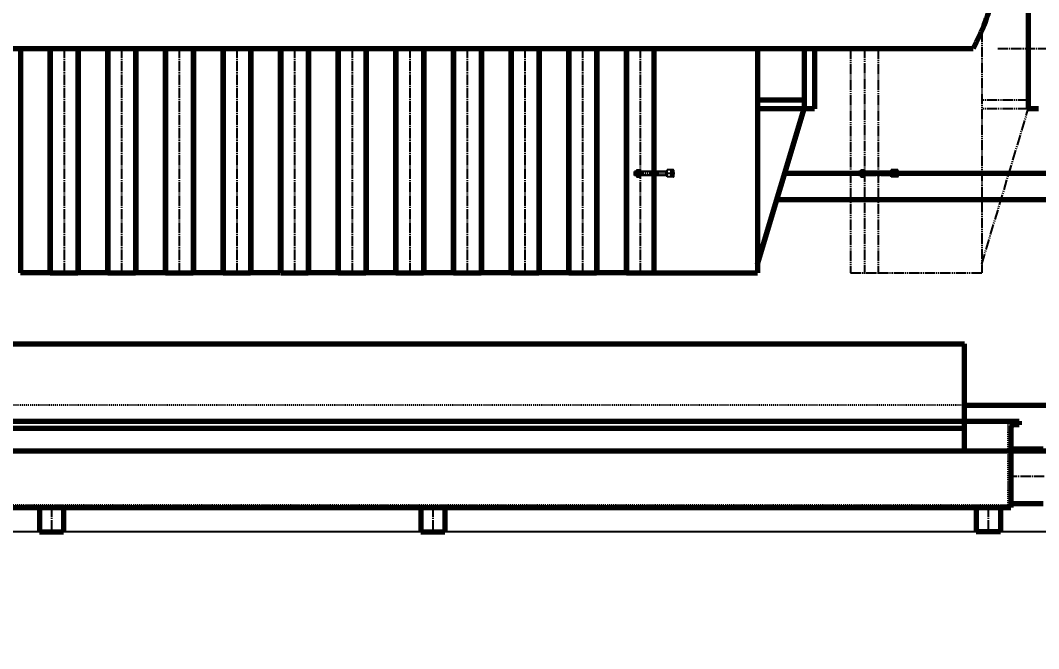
# Model space of a CAD drawing. Header units: millimetres. Extents: x -11880 to 11880, y -8400 to 8400.
# Drawn here: x -2078 to 873, y 638 to 2458 of the extents above; entities that cross this region are included whole.
import ezdxf

# ---------------------------------------------------------------- set-up
doc = ezdxf.new("R2010")
doc.units = ezdxf.units.MM
for name, pattern in [('EB_DASH', [6, 3, -3]), ('EB_DASHDOT', [39, 30, -3, 3, -3]), ('EB_DASHDOTDOT', [45, 30, -3, 3, -3, 3, -3])]:
    doc.linetypes.add(name, pattern=pattern)
for name, color, linetype, lineweight in [('CAXA0', 7, 'Continuous', 70), ('CAXA1', 1, 'EB_DASHDOT', 25), ('CAXA2', 6, 'EB_DASH', 25), ('CAXA3', 7, 'Continuous', 25), ('CAXA4', 3, 'Continuous', 25)]:
    doc.layers.add(name, color=color, linetype=linetype, lineweight=lineweight)
doc.styles.add('标准', font='', dxfattribs={"width": 0.667})
doc.styles.get('标准').set_extended_font_data('FangSong_GB2312')
doc.dimstyles.new('标准', dxfattribs={"dimscale": 40, "dimtxt": 3.5, "dimasz": 3, "dimexe": 2, "dimexo": 0, "dimtad": 1, "dimdec": 1, "dimzin": 12, "dimdsep": 46, "dimtxsty": '标准', "dimcen": 0, "dimdle": 4, "dimaunit": 1, "dimazin": 2, "dimtfac": 1, "dimtdec": 3, "dimtmove": 0, "dimatfit": 3, "dimfxl": 1, "dimtolj": 1, "dimtzin": 0, "dimarcsym": 0})

# ---------------------------------------------------------------- blocks, each defined once
blk = doc.blocks.new('*D89')
at = {"layer": 'CAXA4', "linetype": 'Continuous', "lineweight": 25}
for points in [[(-8572.6, -1068.9), (-8452.6, -1083.9), (-8452.6, -1053.9)], [(1607.4, -1068.9), (1487.4, -1083.9), (1487.4, -1053.9)]]:
    blk.add_hatch(color=0, dxfattribs=at).paths.add_polyline_path(points, flags=0)
at = {"layer": 'CAXA4', "color": 0, "linetype": 'Continuous', "lineweight": 25}
for p, q in [((1607.4, 2073.6), (1607.4, -1148.9)), ((-8572.6, 696.7), (-8572.6, -1148.9)), ((-8572.6, -1068.9), (1607.4, -1068.9))]:
    blk.add_line(p, q, dxfattribs=at)
at = {"layer": 'CAXA4', "color": 0, "linetype": 'Continuous', "lineweight": 25, "insert": (-3670.5, -852.1), "char_height": 140, "attachment_point": 1, "style": '标准'}
blk.add_mtext('\\fFangSong_GB2312|b0|i0|p34;10180', dxfattribs=at)
blk = doc.blocks.new('*D304')
at = {"layer": 'CAXA4', "linetype": 'Continuous', "lineweight": 25}
for points in [[(-9267.6, -1944.8), (-9147.6, -1959.8), (-9147.6, -1929.8)], [(3862.4, -1944.8), (3742.4, -1959.8), (3742.4, -1929.8)]]:
    blk.add_hatch(color=0, dxfattribs=at).paths.add_polyline_path(points, flags=0)
at = {"layer": 'CAXA4', "color": 0, "linetype": 'Continuous', "lineweight": 25}
for p, q in [((-9267.6, 2376.7), (-9267.6, -2024.8)), ((3862.4, 1536.7), (3862.4, -2024.8)), ((-9267.6, -1944.8), (3862.4, -1944.8))]:
    blk.add_line(p, q, dxfattribs=at)
at = {"layer": 'CAXA4', "color": 0, "linetype": 'Continuous', "lineweight": 25, "insert": (-2890.5, -1728), "char_height": 140, "attachment_point": 1, "style": '标准'}
blk.add_mtext('\\fFangSong_GB2312|b0|i0|p34;13130', dxfattribs=at)
blk = doc.blocks.new('CAXBLOCK395', base_point=(-2882.2, 1071.8))
at = {"layer": 'CAXA0'}
for p, q in [((-3332.6, 1296.7), (817.4, 1296.7)), ((792.4, 1276.7), (792.4, 1046.7)), ((817.4, 1286.7), (802.4, 1286.7)), ((817.4, 1296.7), (817.4, 1286.7)), ((886.4, 1216.2), (792.4, 1216.2)), ((-3307.6, 1046.7), (792.4, 1046.7)), ((-2022.6, 1046.7), (-2022.6, 976.7)), ((-1952.6, 1046.7), (-1952.6, 976.7)), ((-917.6, 1046.7), (-917.6, 976.7)), ((-847.6, 1046.7), (-847.6, 976.7)), ((692.4, 1046.7), (692.4, 976.7)), ((762.4, 1046.7), (762.4, 976.7)), ((886.4, 1057.2), (792.4, 1057.2)), ((-2022.6, 976.7), (-1952.6, 976.7)), ((-917.6, 976.7), (-847.6, 976.7)), ((762.4, 976.7), (692.4, 976.7))]:
    blk.add_line(p, q, dxfattribs=at)
blk.add_arc((802.4, 1276.7), 10, 90, 180, dxfattribs=at)
at = {"layer": 'CAXA1', "linetype": 'EB_DASHDOT', "lineweight": 25}
for p, q in [((889.4, 1136.7), (789.4, 1136.7)), ((-1987.6, 1049.7), (-1987.6, 973.7)), ((-882.6, 1049.7), (-882.6, 973.7)), ((727.4, 1049.7), (727.4, 973.7))]:
    blk.add_line(p, q, dxfattribs=at)
at = {"layer": 'CAXA2', "color": 6, "linetype": 'EB_DASH', "lineweight": 25}
for p, q in [((784.4, 1296.7), (784.4, 1046.7)), ((-3299.6, 1054.7), (784.4, 1054.7))]:
    blk.add_line(p, q, dxfattribs=at)

msp = doc.modelspace()

# ---------------------------------------------------------------- linework, layer by layer
at = {"layer": 'CAXA0'}
for p, q in [((843.38, 3251.67), (843.38, 2376.72)), ((-6104.67, 2376.67), (683.38, 2376.67)), ((-1991.62, 2376.67), (-1991.62, 1726.67)), ((-1824.62, 2376.67), (-1824.62, 1726.67)), ((-1657.62, 2376.67), (-1657.62, 1726.67)), ((-1490.62, 2376.67), (-1490.62, 1726.67)), ((-1323.62, 2376.67), (-1323.62, 1726.67)), ((-1156.62, 2376.67), (-1156.62, 1726.67)), ((-989.62, 2376.67), (-989.62, 1726.67)), ((-822.62, 2376.67), (-822.62, 1726.67)), ((-655.62, 2376.67), (-655.62, 1726.67)), ((-488.62, 2376.67), (-488.62, 1726.67)), ((-321.62, 2376.67), (-321.62, 1726.67)), ((-241.62, 2376.72), (-241.62, 1726.67)), ((58.38, 2376.72), (58.38, 1726.67)), ((193.38, 2376.72), (193.38, 2201.67)), ((223.38, 2376.72), (223.38, 2201.67)), ((843.38, 2376.72), (843.38, 2201.67)), ((193.38, 2226.67), (58.38, 2226.67)), ((58.38, 1751.67), (193.38, 2201.67)), ((193.38, 2201.67), (58.38, 2201.67)), ((223.38, 2201.67), (193.38, 2201.67)), ((873.38, 2201.67), (843.38, 2201.67)), ((-241.62, 1726.67), (58.38, 1726.67)), ((-8362.62, 1521.25), (658.88, 1521.25)), ((658.88, 1210.17), (658.88, 1521.25)), ((658.88, 1343.17), (1434.88, 1343.17)), ((-8362.62, 1276.85), (658.88, 1276.85)), ((658.88, 1210.17), (-8394.12, 1210.17)), ((1434.88, 1210.17), (658.88, 1210.17))]:
    msp.add_line(p, q, dxfattribs=at)
at = {"layer": 'CAXA0', "linetype": 'EB_DASHDOTDOT', "lineweight": 25}
for p, q in [((708.38, 2426.22), (708.38, 1726.67)), ((328.38, 2376.67), (328.38, 1726.67)), ((408.38, 2376.72), (408.38, 1726.67)), ((408.38, 2376.67), (408.38, 1726.67)), ((408.38, 2376.67), (408.38, 1726.67)), ((843.38, 2376.72), (843.38, 2201.67)), ((843.38, 2226.67), (708.38, 2226.67)), ((708.38, 1751.67), (843.38, 2201.67)), ((843.38, 2201.67), (708.38, 2201.67)), ((873.38, 2201.67), (843.38, 2201.67)), ((-297.63, 2008.81), (-297.63, 2020.81)), ((-291.95, 2020.81), (-297.63, 2020.81)), ((-291.95, 2008.81), (-297.63, 2008.81)), ((-291.95, 2007.01), (-291.95, 2022.6)), ((-291.18, 2025.2), (-282.31, 2025.2)), ((-282.31, 2020), (-291.18, 2020)), ((-282.31, 2009.61), (-291.18, 2009.61)), ((-203.69, 2020.81), (-281.9, 2020.81)), ((-203.69, 2008.81), (-281.9, 2008.81)), ((-281.55, 2007.01), (-281.55, 2022.6)), ((-203.69, 2004.81), (-203.69, 2024.81)), ((-191.69, 2024.81), (-203.69, 2024.81)), ((-191.69, 2004.42), (-191.69, 2025.2)), ((-184.96, 2025.2), (-191.69, 2025.2)), ((-191.69, 2004.81), (-191.69, 2024.81)), ((-191.69, 2004.81), (-191.69, 2024.81)), ((-191.69, 2008.81), (-191.69, 2020.81)), ((-184.96, 2020), (-191.69, 2020)), ((-184.96, 2009.61), (-191.69, 2009.61)), ((-184.19, 2007.01), (-184.19, 2022.6)), ((352.37, 2008.81), (352.37, 2020.81)), ((358.05, 2020.81), (352.37, 2020.81)), ((358.05, 2008.81), (352.37, 2008.81)), ((358.05, 2007.01), (358.05, 2022.6)), ((358.82, 2025.2), (367.69, 2025.2)), ((367.69, 2020), (358.82, 2020)), ((367.69, 2009.61), (358.82, 2009.61)), ((446.31, 2020.81), (368.1, 2020.81)), ((446.31, 2008.81), (368.1, 2008.81)), ((368.45, 2007.01), (368.45, 2022.6)), ((446.31, 2004.81), (446.31, 2024.81)), ((458.31, 2024.81), (446.31, 2024.81)), ((458.31, 2004.42), (458.31, 2025.2)), ((465.04, 2025.2), (458.31, 2025.2)), ((458.31, 2004.81), (458.31, 2024.81)), ((458.31, 2004.81), (458.31, 2024.81)), ((458.31, 2008.81), (458.31, 2020.81)), ((465.04, 2020), (458.31, 2020)), ((465.04, 2009.61), (458.31, 2009.61)), ((465.81, 2007.01), (465.81, 2022.6)), ((-291.18, 2004.42), (-282.31, 2004.42)), ((-191.69, 2004.81), (-203.69, 2004.81)), ((-184.96, 2004.42), (-191.69, 2004.42)), ((358.82, 2004.42), (367.69, 2004.42)), ((458.31, 2004.81), (446.31, 2004.81)), ((465.04, 2004.42), (458.31, 2004.42)), ((328.38, 1726.67), (408.38, 1726.67)), ((408.38, 1726.67), (708.38, 1726.67))]:
    msp.add_line(p, q, dxfattribs=at)
at = {"layer": 'CAXA0', "linetype": 'Continuous', "lineweight": 70}
for p, q in [((-2077.62, 2376.67), (-2077.62, 1726.67)), ((-1992.62, 2376.67), (-1992.62, 1726.67)), ((-1991.62, 2376.67), (-1991.62, 1726.67)), ((-1911.62, 2376.67), (-1911.62, 1726.67)), ((-1910.62, 2376.67), (-1910.62, 1726.67)), ((-1825.62, 2376.67), (-1825.62, 1726.67)), ((-1824.62, 2376.67), (-1824.62, 1726.67)), ((-1744.62, 2376.67), (-1744.62, 1726.67)), ((-1743.62, 2376.67), (-1743.62, 1726.67)), ((-1658.62, 2376.67), (-1658.62, 1726.67)), ((-1657.62, 2376.67), (-1657.62, 1726.67)), ((-1577.62, 2376.67), (-1577.62, 1726.67)), ((-1576.62, 2376.67), (-1576.62, 1726.67)), ((-1491.62, 2376.67), (-1491.62, 1726.67)), ((-1490.62, 2376.67), (-1490.62, 1726.67)), ((-1410.62, 2376.67), (-1410.62, 1726.67)), ((-1409.62, 2376.67), (-1409.62, 1726.67)), ((-1324.62, 2376.67), (-1324.62, 1726.67)), ((-1323.62, 2376.67), (-1323.62, 1726.67)), ((-1243.62, 2376.67), (-1243.62, 1726.67)), ((-1242.62, 2376.67), (-1242.62, 1726.67)), ((-1157.62, 2376.67), (-1157.62, 1726.67)), ((-1156.62, 2376.67), (-1156.62, 1726.67)), ((-1076.62, 2376.67), (-1076.62, 1726.67)), ((-1075.62, 2376.67), (-1075.62, 1726.67)), ((-990.62, 2376.67), (-990.62, 1726.67)), ((-989.62, 2376.67), (-989.62, 1726.67)), ((-909.62, 2376.67), (-909.62, 1726.67)), ((-908.62, 2376.67), (-908.62, 1726.67)), ((-823.62, 2376.67), (-823.62, 1726.67)), ((-822.62, 2376.67), (-822.62, 1726.67)), ((-742.62, 2376.67), (-742.62, 1726.67)), ((-741.62, 2376.67), (-741.62, 1726.67)), ((-656.62, 2376.67), (-656.62, 1726.67)), ((-655.62, 2376.67), (-655.62, 1726.67)), ((-575.62, 2376.67), (-575.62, 1726.67)), ((-574.62, 2376.67), (-574.62, 1726.67)), ((-489.62, 2376.67), (-489.62, 1726.67)), ((-488.62, 2376.67), (-488.62, 1726.67)), ((-408.62, 2376.67), (-408.62, 1726.67)), ((-407.62, 2376.67), (-407.62, 1726.67)), ((-322.62, 2376.67), (-322.62, 1726.67)), ((-321.62, 2376.67), (-321.62, 1726.67)), ((-241.62, 2376.67), (-241.62, 1726.67)), ((-241.62, 2376.67), (-241.62, 1726.67)), ((1088.33, 2014.54), (137.24, 2014.54)), ((1088.33, 1938.54), (114.44, 1938.54)), ((-1992.62, 1726.67), (-2077.62, 1726.67)), ((-1991.62, 1726.67), (-1911.62, 1726.67)), ((-1825.62, 1726.67), (-1910.62, 1726.67)), ((-1824.62, 1726.67), (-1744.62, 1726.67)), ((-1658.62, 1726.67), (-1743.62, 1726.67)), ((-1657.62, 1726.67), (-1577.62, 1726.67)), ((-1491.62, 1726.67), (-1576.62, 1726.67)), ((-1490.62, 1726.67), (-1410.62, 1726.67)), ((-1324.62, 1726.67), (-1409.62, 1726.67)), ((-1323.62, 1726.67), (-1243.62, 1726.67)), ((-1157.62, 1726.67), (-1242.62, 1726.67)), ((-1156.62, 1726.67), (-1076.62, 1726.67)), ((-990.62, 1726.67), (-1075.62, 1726.67)), ((-989.62, 1726.67), (-909.62, 1726.67)), ((-823.62, 1726.67), (-908.62, 1726.67)), ((-822.62, 1726.67), (-742.62, 1726.67)), ((-656.62, 1726.67), (-741.62, 1726.67)), ((-655.62, 1726.67), (-575.62, 1726.67)), ((-489.62, 1726.67), (-574.62, 1726.67)), ((-488.62, 1726.67), (-408.62, 1726.67)), ((-322.62, 1726.67), (-407.62, 1726.67)), ((-321.62, 1726.67), (-241.62, 1726.67))]:
    msp.add_line(p, q, dxfattribs=at)
at = {"layer": 'CAXA0', "linetype": 'EB_DASHDOTDOT', "lineweight": 25}
for centre, radius, start, end in [((-287.16, 2022.6), 4.79, 147.13277, 212.86723), ((-273.95, 2014.81), 18, 163.22135, 196.77865), ((-287.16, 2007.01), 4.79, 147.13277, 212.86723), ((-286.34, 2022.6), 4.79, 327.13277, 32.86723), ((-299.55, 2014.81), 18, 343.22135, 16.77865), ((-286.34, 2007.01), 4.79, 327.13277, 32.86723), ((-188.98, 2022.6), 4.79, 327.13277, 32.86723), ((-202.19, 2014.81), 18, 343.22135, 16.77865), ((-188.98, 2007.01), 4.79, 327.13277, 32.86723), ((362.84, 2022.6), 4.79, 147.13277, 212.86723), ((376.05, 2014.81), 18, 163.22135, 196.77865), ((362.84, 2007.01), 4.79, 147.13277, 212.86723), ((363.66, 2022.6), 4.79, 327.13277, 32.86723), ((350.45, 2014.81), 18, 343.22135, 16.77865), ((363.66, 2007.01), 4.79, 327.13277, 32.86723), ((461.02, 2022.6), 4.79, 327.13277, 32.86723), ((447.81, 2014.81), 18, 343.22135, 16.77865), ((461.02, 2007.01), 4.79, 327.13277, 32.86723)]:
    msp.add_arc(centre, radius, start, end, dxfattribs=at)
at = {"layer": 'CAXA0', "linetype": 'Continuous', "lineweight": 70}
msp.add_open_spline([(731.98, 2978.7), (709.06, 2953.42), (604, 2821.43), (789.58, 2595.94), (708.12, 2426.29), (683.38, 2376.67)], degree=3, knots=[0, 0, 0, 0, 103.5904541, 472.5050994, 640.7828721, 640.7828721, 640.7828721, 640.7828721], dxfattribs=at)
at = {"layer": 'CAXA1', "linetype": 'EB_DASHDOT', "lineweight": 25}
for p, q in [((-1951.62, 2379.67), (-1951.62, 1723.67)), ((-1784.62, 2379.67), (-1784.62, 1723.67)), ((-1617.62, 2379.67), (-1617.62, 1723.67)), ((-1450.62, 2379.67), (-1450.62, 1723.67)), ((-1283.62, 2379.67), (-1283.62, 1723.67)), ((-1116.62, 2379.67), (-1116.62, 1723.67)), ((-949.62, 2379.67), (-949.62, 1723.67)), ((-782.62, 2379.67), (-782.62, 1723.67)), ((-615.62, 2379.67), (-615.62, 1723.67)), ((-448.62, 2379.67), (-448.62, 1723.67)), ((-281.62, 2379.67), (-281.62, 1723.67)), ((755.09, 2376.63), (2944.09, 2376.63)), ((755.09, 2376.63), (2944.09, 2376.63))]:
    msp.add_line(p, q, dxfattribs=at)
at = {"layer": 'CAXA1', "linetype": 'EB_DASHDOTDOT', "lineweight": 25}
for p, q in [((368.38, 2379.67), (368.38, 1723.67)), ((-180.64, 2014.81), (-300.63, 2014.81)), ((469.36, 2014.81), (349.37, 2014.81))]:
    msp.add_line(p, q, dxfattribs=at)
at = {"layer": 'CAXA2', "linetype": 'EB_DASH', "lineweight": 25}
msp.add_line((658.88, 1343.17), (-8362.62, 1343.17), dxfattribs=at)
at = {"layer": 'CAXA3', "color": 7, "linetype": 'EB_DASHDOTDOT', "lineweight": 25}
for p, q in [((-291.95, 2019.91), (-297.63, 2019.91)), ((-291.95, 2009.71), (-297.63, 2009.71)), ((-230.43, 2019.91), (-281.55, 2019.91)), ((-230.43, 2009.71), (-281.55, 2009.71)), ((-230.43, 2019.91), (-229.2, 2020.81)), ((-230.43, 2009.71), (-229.2, 2008.81)), ((358.05, 2019.91), (352.37, 2019.91)), ((358.05, 2009.71), (352.37, 2009.71)), ((419.57, 2019.91), (368.45, 2019.91)), ((419.57, 2009.71), (368.45, 2009.71)), ((419.57, 2019.91), (420.8, 2020.81)), ((419.57, 2009.71), (420.8, 2008.81))]:
    msp.add_line(p, q, dxfattribs=at)
at = {"layer": 'CAXA3', "color": 5, "linetype": 'EB_DASHDOTDOT', "lineweight": 25}
msp.add_line((4462.38, 976.67), (-10726.35, 976.67), dxfattribs=at)
at = {"layer": 'CAXA3', "color": 2}
for p, q in [((-796.62, 976.67), (-6100.72, 976.67)), ((132.26, 976.67), (-2036.57, 976.67)), ((1907.38, 976.67), (132.26, 976.67))]:
    msp.add_line(p, q, dxfattribs=at)

# ---------------------------------------------------------------- block references
at = {"layer": 'CAXA0', "linetype": 'Continuous', "lineweight": 70}
msp.add_blockref('CAXBLOCK395', (-2882.23, 1071.77), dxfattribs=at)

# ---------------------------------------------------------------- dimensions: what is measured, and where the dimension line sits
at = {"layer": 'CAXA4', "linetype": 'Continuous', "lineweight": 70}
for base, p1, p2, text, picture, middle in [((-2702.59, -1944.84), (-9267.62, 2376.67), (3862.43, 1536.67), '\\fFangSong_GB2312;13130', '*D304', (-2702.59, -1823.94)), ((-3482.62, -1068.89), (-8572.62, 696.67), (1607.38, 2073.63), '\\fFangSong_GB2312;10180', '*D89', (-3482.62, -947.99))]:
    dim = msp.add_linear_dim(base=base, p1=p1, p2=p2, text=text, dimstyle='标准', dxfattribs=at)
    dim.commit()
    dim.dimension.update_dxf_attribs({"geometry": picture, "text_midpoint": middle})

doc.saveas('drawing.dxf')
